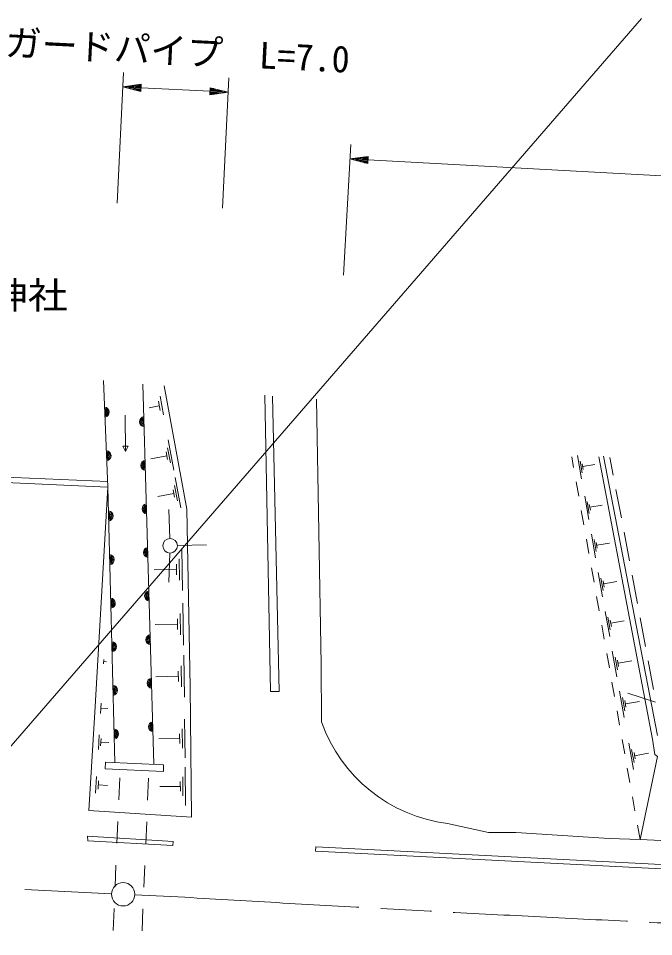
# Model space of a CAD drawing. Units: millimetres, scale not verified. Extents: x 40000 to 680000, y 20000 to 380000.
# Drawn here: x 156911 to 200618, y 283345 to 346529 of the extents above; entities that cross this region are included whole.
import ezdxf
from ezdxf.enums import TextEntityAlignment as Align

# ---------------------------------------------------------------- set-up
doc = ezdxf.new("R2010")
doc.units = ezdxf.units.MM
doc.header["$LTSCALE"] = 1000
doc.linetypes.add('CHAIN', pattern=[18.5, 12, -1.5, 3.5, -1.5])
for name, color, linetype, lineweight in [('M-BGD', 7, 'Continuous', 13), ('M-BMK', 2, 'CHAIN', 13), ('M-BMK-SRVR', 3, 'Continuous', 13), ('M-STR-HTXT', 7, 'Continuous', 13), ('M-STR-STRC', 7, 'Continuous', 13), ('M-STR-STRD', 7, 'Continuous', 13)]:
    doc.layers.add(name, color=color, linetype=linetype, lineweight=lineweight)
doc.styles.add('ＭＳ ゴシック', font='')
doc.styles.get('ＭＳ ゴシック').set_extended_font_data('MS Gothic')

msp = doc.modelspace()

# ---------------------------------------------------------------- linework, layer by layer
at = {"layer": 'M-BGD'}
for p, q in [((163077, 314262), (162774, 321610)), ((165476, 321361), (166236, 295201)), ((166662, 320542), (166902, 319246)), ((166609, 319862), (165919, 319734)), ((166550, 320186), (166669, 319538)), ((164254, 319220), (164292, 316720)), ((167219, 317531), (167605, 315443)), ((164099, 317093), (164474, 317098)), ((164292, 316720), (164099, 317093)), ((164474, 317098), (164292, 316720)), ((167085, 316696), (167182, 316175)), ((167176, 316983), (167369, 315939)), ((167134, 316435), (166020, 316230)), ((195116, 315617), (194982, 316366)), ((195659, 314852), (195375, 316441)), ((195694, 315268), (195552, 316063)), ((200895, 297183), (197167, 316402)), ((197613, 316322), (197843, 315101)), ((195765, 315486), (195694, 315883)), ((195729, 315684), (196577, 315836)), ((149517, 315233), (163061, 314655)), ((149555, 314876), (163077, 314262)), ((167700, 314932), (168086, 312844)), ((163557, 295321), (163077, 314262)), ((167566, 314097), (167662, 313575)), ((167657, 314384), (167850, 313340)), ((195467, 313648), (195292, 314633)), ((198028, 314118), (198397, 312152)), ((167614, 313836), (166501, 313631)), ((196158, 312054), (195874, 313644)), ((196193, 312471), (196051, 313266)), ((196264, 312688), (196193, 313086)), ((196228, 312887), (197076, 313038)), ((167332, 310738), (167262, 312736)), ((195818, 311679), (195643, 312664)), ((196629, 309415), (196337, 311048)), ((198582, 311169), (198952, 309204)), ((167849, 310250), (169849, 310299)), ((196170, 309710), (195994, 310695)), ((196665, 309843), (196519, 310660)), ((196737, 310067), (196664, 310475)), ((196701, 310271), (197572, 310426)), ((167333, 309738), (167269, 307739)), ((168155, 310059), (168206, 307159)), ((167975, 309330), (168000, 307881)), ((167794, 308602), (166248, 308575)), ((167788, 308965), (167800, 308240)), ((196521, 307742), (196345, 308726)), ((197107, 306733), (196808, 308409)), ((197144, 307172), (196995, 308010)), ((197219, 307401), (197144, 307820)), ((197181, 307611), (198075, 307770)), ((199136, 308221), (199506, 306256)), ((196872, 305773), (196697, 306757)), ((168221, 306297), (168272, 303398)), ((167853, 305203), (167866, 304478)), ((168040, 305569), (168066, 304119)), ((197594, 304005), (197287, 305726)), ((197632, 304456), (197478, 305316)), ((199691, 305273), (200060, 303307)), ((167860, 304841), (166313, 304814)), ((197224, 303804), (197048, 304788)), ((197708, 304691), (197631, 305122)), ((197670, 304906), (198588, 305070)), ((168284, 302713), (168334, 299813)), ((197575, 301835), (197399, 302819)), ((198089, 301232), (197774, 302998)), ((162770, 302115), (162788, 302419)), ((162779, 302267), (162982, 302255)), ((198128, 301695), (197970, 302578)), ((198206, 301936), (198127, 302378)), ((198167, 302157), (199108, 302325)), ((200245, 302324), (200615, 300359)), ((167916, 301619), (167929, 300894)), ((168103, 301984), (168128, 300535)), ((167922, 301256), (166376, 301229)), ((197926, 299866), (197750, 300850)), ((198592, 298413), (198268, 300225)), ((198632, 298887), (198470, 299793)), ((198712, 299135), (198631, 299588)), ((198672, 299362), (199638, 299534)), ((200754, 299474), (198853, 300093)), ((162572, 298706), (162613, 299414)), ((162593, 299060), (163064, 299032)), ((198277, 297897), (198102, 298881)), ((168349, 298307), (168380, 295638)), ((168179, 297638), (168195, 296303)), ((162415, 296227), (162479, 297242)), ((162566, 296473), (162598, 296980)), ((168009, 296968), (166585, 296951)), ((168005, 297302), (168013, 296635)), ((162582, 296726), (163124, 296692)), ((198629, 295928), (198453, 296913)), ((199228, 294846), (198905, 296657)), ((199268, 295320), (199106, 296226)), ((199348, 295568), (199268, 296021)), ((199308, 295795), (200274, 295967)), ((199682, 290021), (200877, 295747)), ((168388, 295000), (168419, 292375)), ((198980, 293959), (198804, 294944)), ((162224, 293216), (162297, 294374)), ((162397, 293496), (162433, 294074)), ((163817, 292766), (163881, 294265)), ((165806, 292740), (165870, 294238)), ((168050, 294012), (168058, 293355)), ((168221, 294342), (168237, 293029)), ((162415, 293785), (163032, 293746)), ((168054, 293684), (166654, 293667)), ((199331, 291990), (199155, 292975)), ((161748, 292028), (168829, 291569)), ((163689, 289769), (163753, 291268)), ((165678, 289742), (165742, 291241)), ((199682, 290021), (199507, 291006)), ((163561, 286772), (163625, 288271)), ((165550, 286745), (165614, 288244)), ((163432, 283775), (163497, 285273)), ((165421, 283748), (165485, 285247))]:
    msp.add_line(p, q, dxfattribs=at)
for points in [[(166938, 321249), (168508, 312759), (168722, 300523), (168829, 291569)], [(174399, 320540), (174862, 300206), (174256, 300206), (173864, 320611)], [(177431, 320326), (177734, 302079), (177770, 298119)], [(196855, 316348), (200538, 296933), (200708, 295881), (200877, 295747)], [(163077, 314262), (162176, 298788), (161748, 292028)], [(297535, 295372), (276488, 288363), (273402, 288559), (270066, 286579), (227882, 288666), (199682, 290021)], [(186439, 291127), (189257, 290521), (191147, 290521), (197569, 290093), (199682, 290021)]]:
    msp.add_lwpolyline(points, dxfattribs=at)
msp.add_lwpolyline([(162910, 295350), (166906, 295172), (166885, 294708), (162889, 294886)], close=True, dxfattribs=at)
msp.add_circle((167350, 310238), 500, dxfattribs=at)
for centre, radius, start, end in [((162809, 319432), 354, 281.16022, 83.5654), ((162809, 319432), 283, 283.38426, 81.34136), ((162809, 319432), 212, 287.13058, 77.59503), ((162809, 319432), 142, 294.84231, 69.8833), ((162809, 319432), 100, 305.15997, 59.56564), ((165605, 318778), 354, 100.46214, 262.86732), ((165605, 318778), 283, 102.68618, 260.64328), ((165605, 318778), 212, 106.43251, 256.89696), ((165605, 318778), 142, 114.14424, 249.18523), ((165605, 318778), 100, 124.4619, 238.86756), ((162933, 316435), 354, 281.16022, 83.5654), ((162933, 316435), 283, 283.38426, 81.34136), ((162933, 316435), 212, 287.13058, 77.59503), ((162933, 316435), 142, 294.84231, 69.8833), ((162933, 316435), 100, 305.15997, 59.56564), ((165692, 315779), 354, 100.46214, 262.86732), ((165692, 315779), 283, 102.68618, 260.64328), ((165692, 315779), 212, 106.43251, 256.89696), ((165692, 315779), 142, 114.14424, 249.18523), ((165692, 315779), 100, 124.4619, 238.86756), ((165779, 312781), 354, 100.46214, 262.86732), ((165779, 312781), 283, 102.68618, 260.64328), ((165779, 312781), 212, 106.43251, 256.89696), ((165779, 312781), 142, 114.14424, 249.18523), ((165779, 312781), 100, 124.4619, 238.86756), ((163073, 312288), 354, 280.24942, 82.6546), ((163073, 312288), 283, 282.47346, 80.43056), ((163073, 312288), 212, 286.21979, 76.68424), ((163073, 312288), 142, 293.93152, 68.97251), ((163073, 312288), 100, 304.24918, 58.65485), ((163149, 309289), 354, 280.24942, 82.6546), ((165867, 309782), 354, 100.46214, 262.86732), ((165867, 309782), 283, 102.68618, 260.64328), ((165867, 309782), 212, 106.43251, 256.89696), ((165867, 309782), 142, 114.14424, 249.18523), ((165867, 309782), 100, 124.4619, 238.86756), ((163149, 309289), 283, 282.47346, 80.43056), ((163149, 309289), 212, 286.21979, 76.68424), ((163149, 309289), 142, 293.93152, 68.97251), ((163149, 309289), 100, 304.24918, 58.65485), ((165954, 306783), 354, 100.46214, 262.86732), ((163225, 306289), 354, 280.24942, 82.6546), ((163225, 306289), 283, 282.47346, 80.43056), ((163225, 306289), 212, 286.21979, 76.68424), ((165954, 306783), 283, 102.68618, 260.64328), ((165954, 306783), 212, 106.43251, 256.89696), ((165954, 306783), 142, 114.14424, 249.18523), ((165954, 306783), 100, 124.4619, 238.86756), ((163225, 306289), 142, 293.93152, 68.97251), ((163225, 306289), 100, 304.24918, 58.65485), ((166041, 303785), 354, 100.46214, 262.86732), ((166041, 303785), 283, 102.68618, 260.64328), ((166041, 303785), 212, 106.43251, 256.89696), ((166041, 303785), 142, 114.14424, 249.18523), ((163301, 303290), 354, 280.24942, 82.6546), ((163301, 303290), 283, 282.47346, 80.43056), ((163301, 303290), 212, 286.21979, 76.68424), ((163301, 303290), 142, 293.93152, 68.97251), ((163301, 303290), 100, 304.24918, 58.65485), ((166041, 303785), 100, 124.4619, 238.86756), ((166128, 300786), 354, 100.46214, 262.86732), ((166128, 300786), 283, 102.68618, 260.64328), ((166128, 300786), 212, 106.43251, 256.89696), ((166128, 300786), 142, 114.14424, 249.18523), ((166128, 300786), 100, 124.4619, 238.86756), ((163377, 300291), 354, 280.24942, 82.6546), ((163377, 300291), 283, 282.47346, 80.43056), ((163377, 300291), 212, 286.21979, 76.68424), ((163377, 300291), 142, 293.93152, 68.97251), ((163377, 300291), 100, 304.24918, 58.65485), ((163453, 297292), 354, 280.24942, 82.6546), ((166215, 297787), 354, 100.46214, 262.86732), ((166215, 297787), 283, 102.68618, 260.64328), ((166215, 297787), 212, 106.43251, 256.89696), ((166215, 297787), 142, 114.14424, 249.18523), ((166215, 297787), 100, 124.4619, 238.86756), ((187759, 301634), 10589, 199.38375, 262.83804), ((163453, 297292), 283, 282.47346, 80.43056), ((163453, 297292), 212, 286.21979, 76.68424), ((163453, 297292), 142, 293.93152, 68.97251), ((163453, 297292), 100, 304.24918, 58.65485)]:
    msp.add_arc(centre, radius, start, end, dxfattribs=at)
at = {"layer": 'M-BMK'}
for p, q in [((64966, 291104), (163322, 286298)), ((164920, 286220), (168364, 286051))]:
    msp.add_line(p, q, dxfattribs=at)
msp.add_arc((342940, 3230568), 2949687, 266.60698, 267.65773, dxfattribs=at)
at = {"layer": 'M-BMK-SRVR'}
msp.add_circle((164121, 286259), 800, dxfattribs=at)
msp.add_circle((164121, 286259), 800, dxfattribs=at)
at = {"layer": 'M-STR-HTXT'}
for p, q in [((163708, 333817), (164153, 342806)), ((164104, 341807), (165364, 341995)), ((165355, 341795), (164356, 341844)), ((164608, 341882), (165357, 341845)), ((165360, 341895), (164860, 341920)), ((165112, 341957), (165362, 341945)), ((165340, 341495), (165364, 341995)), ((170956, 333458), (171401, 342447)), ((164104, 341807), (165340, 341495)), ((164104, 341807), (165352, 341745)), ((165350, 341695), (164351, 341744)), ((164598, 341682), (165347, 341645)), ((165345, 341595), (164845, 341620)), ((165093, 341558), (165342, 341545)), ((165352, 341745), (170103, 341510)), ((170115, 341759), (170090, 341260)), ((171351, 341448), (170090, 341260)), ((170343, 341298), (170093, 341310)), ((170095, 341360), (170595, 341335)), ((170847, 341373), (170098, 341410)), ((170100, 341460), (171099, 341410)), ((171351, 341448), (170103, 341510)), ((170105, 341560), (171104, 341510)), ((170857, 341573), (170108, 341610)), ((170110, 341660), (170610, 341635)), ((170362, 341697), (170113, 341710)), ((171351, 341448), (170115, 341759)), ((179289, 328865), (179777, 337852)), ((179722, 336853), (180984, 337035)), ((179722, 336853), (180957, 336536)), ((179722, 336853), (180971, 336785)), ((180968, 336735), (179969, 336790)), ((180973, 336835), (179975, 336889)), ((180227, 336926), (180976, 336885)), ((180979, 336935), (180480, 336962)), ((180732, 336999), (180981, 336985)), ((180957, 336536), (180984, 337035)), ((180971, 336785), (271042, 331898)), ((180216, 336726), (180965, 336685)), ((180963, 336636), (180463, 336663)), ((180710, 336599), (180960, 336586))]:
    msp.add_line(p, q, dxfattribs=at)
at = {"layer": 'M-STR-STRC'}
msp.add_line((152384, 291832), (199775, 346529), dxfattribs=at)
at = {"layer": 'M-STR-STRD'}
for p, q in [((167560, 289894), (161660, 290263)), ((161660, 290263), (161681, 289930)), ((161681, 289930), (167547, 289625)), ((167547, 289625), (167560, 289894)), ((177366, 289530), (177360, 289222)), ((231721, 286741), (177366, 289530))]:
    msp.add_line(p, q, dxfattribs=at)
msp.add_lwpolyline([(177360, 289222), (231716, 286450), (270609, 284495)], dxfattribs=at)

# ---------------------------------------------------------------- texts
at = {"layer": 'M-BGD', "style": 'ＭＳ ゴシック', "width": 1.1}
msp.add_text('三神社', height=1833, dxfattribs=at).set_placement((156182, 326007), align=Align.BOTTOM_CENTER)
at = {"layer": 'M-STR-HTXT', "style": 'ＭＳ ゴシック'}
msp.add_text('ガードパイプ  L=7.0', height=1833, rotation=357.166, dxfattribs=at).set_placement((167787, 342826), align=Align.BOTTOM_CENTER)

doc.saveas('drawing.dxf')
